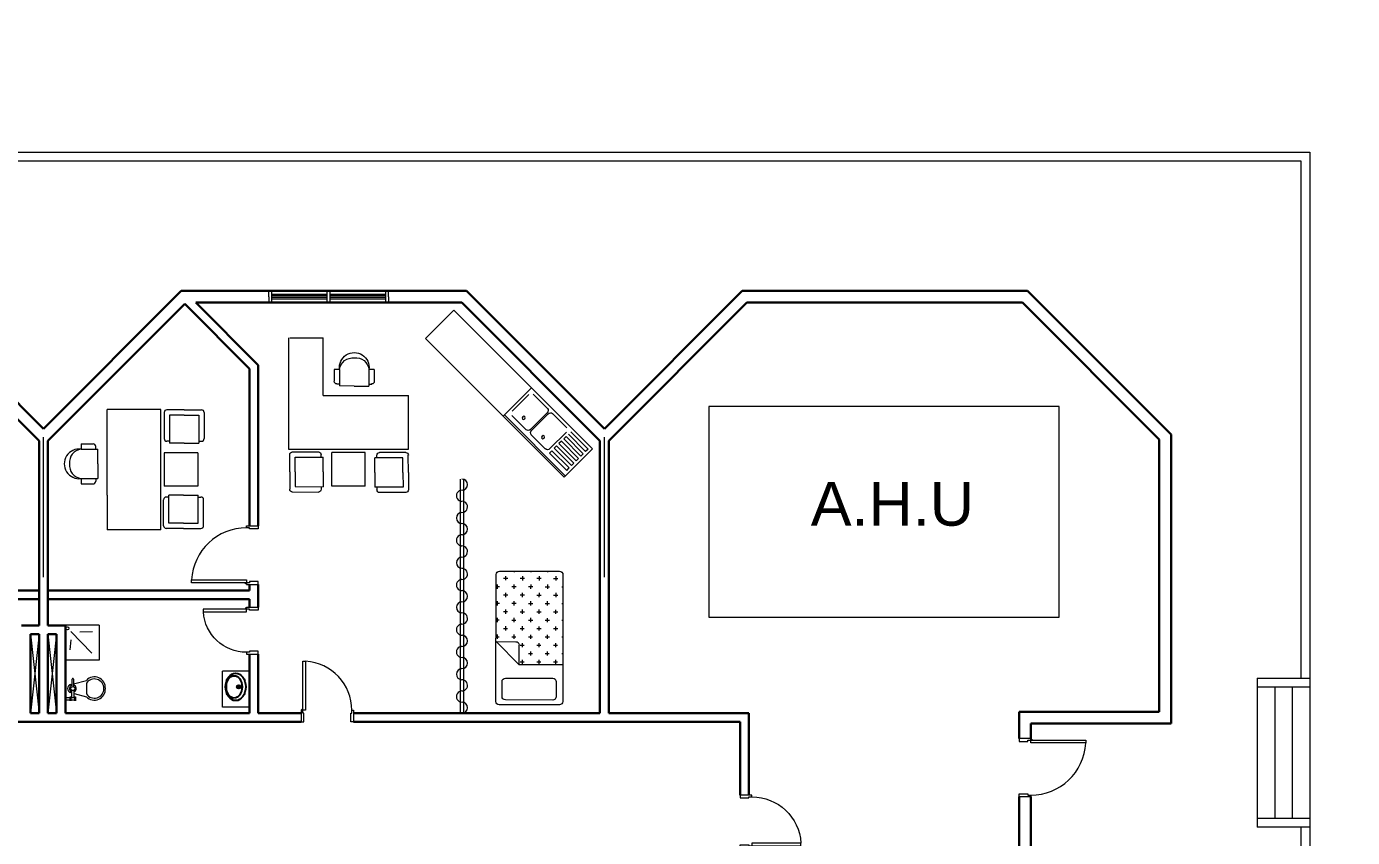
# Model space of a CAD drawing. Extents: x -59 to 582, y -1177 to 100.
# Drawn here: x 313.11 to 335.81, y -1.48 to 12.39 of the extents above; entities that cross this region are included whole.
import ezdxf

# ---------------------------------------------------------------- set-up
doc = ezdxf.new("R2010")
doc.units = 0
doc.header["$LTSCALE"] = 0.15
doc.layers.get('0').update_dxf_attribs({"color": 252})
doc.layers.add('0 sockets', color=252, linetype='Continuous')
for name, color, linetype, lineweight in [('anal', 252, 'Continuous', 20), ('DOOR', 252, 'Continuous', 20), ('FUR', 252, 'Continuous', 9), ('FURNITURE-1', 252, 'Continuous', 9), ('sofa', 252, 'Continuous', 9), ('wall', 252, 'Continuous', 30)]:
    doc.layers.add(name, color=color, linetype=linetype, lineweight=lineweight)

# ---------------------------------------------------------------- blocks, each defined once
blk = doc.blocks.new('A$C30776E45')
at = {"layer": 'FUR'}
for p, q in [((1.641, 2.361), (1.851, 2.571)), ((1.915, 2.571), (2.231, 2.256)), ((1.641, 2.361), (1.431, 2.151)), ((1.705, 2.297), (1.528, 2.119)), ((1.705, 2.297), (1.883, 2.474)), ((1.883, 2.474), (2.223, 2.135)), ((0, 0.754), (1.347, 2.101)), ((1.347, 2.101), (2.801, 0.646)), ((1.431, 2.086), (1.746, 1.771)), ((1.528, 2.119), (1.867, 1.779)), ((2.045, 1.957), (2.223, 2.135)), ((2.198, 2.159), (2.231, 2.192)), ((2.045, 1.957), (1.867, 1.779)), ((2.321, 2.021), (1.917, 1.617)), ((2.725, 1.617), (2.321, 2.021)), ((1.843, 1.804), (1.81, 1.771)), ((2.321, 1.213), (1.917, 1.617)), ((2.725, 1.617), (2.321, 1.213)), ((2.678, 1.337), (2.856, 1.515)), ((3.196, 1.175), (2.856, 1.515)), ((2.881, 1.491), (2.913, 1.523)), ((3.293, 1.208), (2.977, 1.523)), ((2.525, 1.135), (2.493, 1.103)), ((2.678, 1.337), (2.501, 1.159)), ((2.84, 0.82), (2.501, 1.159)), ((3.018, 0.998), (3.196, 1.175)), ((3.083, 0.933), (3.293, 1.143)), ((1.121, 1.034), (0.421, 0.333)), ((1.121, 1.034), (2.155, 0)), ((2.808, 0.723), (2.493, 1.038)), ((3.018, 0.998), (2.84, 0.82)), ((3.083, 0.933), (2.872, 0.723)), ((0.017, 0.737), (0.421, 0.333)), ((0.938, 0.582), (1.083, 0.726)), ((1.003, 0.517), (1.204, 0.718)), ((1.18, 0.694), (1.148, 0.726)), ((1.382, 0.541), (1.204, 0.718)), ((1.003, 0.517), (0.938, 0.582)), ((1.382, 0.541), (1.56, 0.363)), ((2.801, 0.646), (2.155, 0)), ((1.359, 0.162), (1.56, 0.363)), ((1.423, 0.097), (1.568, 0.242)), ((1.535, 0.339), (1.568, 0.306)), ((1.423, 0.097), (1.359, 0.162))]:
    blk.add_line(p, q, dxfattribs=at)
for centre, radius, start, end in [((1.883, 2.539), 0.0457, 45, 135), ((1.463, 2.119), 0.0457, 135, 225), ((2.198, 2.224), 0.0457, 315, 45), ((1.778, 1.804), 0.0457, 225, 315), ((2.945, 1.491), 0.0457, 45, 135), ((3.26, 1.175), 0.0457, 315, 45), ((2.525, 1.07), 0.0457, 135, 225), ((1.115, 0.694), 0.0457, 45, 135), ((2.84, 0.755), 0.0457, 225, 315), ((1.157, 0.316), 0.254, 127.4334, 322.5666), ((1.181, 0.379), 0.225, 142.1177, 232.1177), ((1.535, 0.274), 0.0457, 315, 45), ((1.22, 0.339), 0.225, 217.8823, 307.8823)]:
    blk.add_arc(centre, radius, start, end, dxfattribs=at)
blk = doc.blocks.new('A$C48FC3568')
at = {"layer": 'FUR'}
h = blk.add_hatch(dxfattribs=at)
h.set_pattern_fill('CROSS', color=256, scale=0.5, style=0)
h.set_pattern_definition([(0, (-34.60875, 58.23435), (0.125, -0.125), [0.0625, -0.1875]), (270, (-34.5775, 58.2656), (-0.125, -0.125), [0.0625, -0.1875])])
h.paths.add_polyline_path([(1.055, 0.703), (1.055, 1), (0.05, 1, 0.414214), (0, 0.95), (0, 0.05, 0.414214), (0.05, 0), (1.402, 0), (1.402, 0.653), (1.105, 0.653, -0.414214)])
for p, q in [((1.95, 1), (0.05, 1)), ((1.402, 0.653), (1.055, 1)), ((1.055, 1), (1.055, 0.703)), ((0, 0.95), (0, 0.05)), ((1.602, 0.859), (1.602, 0.15)), ((1.877, 0.909), (1.652, 0.909)), ((1.927, 0.15), (1.927, 0.859)), ((2, 0.05), (2, 0.95)), ((1.402, 0.653), (1.105, 0.653)), ((1.402, 0), (1.402, 0.653)), ((1.652, 0.1), (1.877, 0.1)), ((0.05, 0), (1.95, 0))]:
    blk.add_line(p, q, dxfattribs=at)
for centre, start, end in [((0.05, 0.95), 90, 180), ((1.95, 0.95), 360, 90), ((1.652, 0.859), 90, 180), ((1.877, 0.859), 360, 90), ((1.105, 0.703), 180, 270), ((0.05, 0.05), 180, 270), ((1.652, 0.15), 180, 270), ((1.877, 0.15), 270, 0), ((1.95, 0.05), 270, 360)]:
    blk.add_arc(centre, 0.05, start, end, dxfattribs=at)
blk = doc.blocks.new('A$C058220D9')
at = {"layer": 'FUR'}
blk.add_blockref('A$C48FC3568', (0, 0), dxfattribs=at)
blk = doc.blocks.new('D100')
at = {"layer": 'DOOR'}
for points in [[(0.03, 0.2), (0.03, 1.14), (0.078, 1.14), (0.078, 0.2)], [(0.03, 0.2), (0, 0.2), (0, 0), (0.05, 0), (0.05, 0.15), (0.03, 0.15)], [(0.97, 0.2), (1, 0.2), (1, 0), (0.95, 0), (0.95, 0.15), (0.97, 0.15)]]:
    blk.add_lwpolyline(points, close=True, dxfattribs=at)
blk.add_circle((0.02, 0.21), 0.01, dxfattribs=at)
blk.add_arc((0.029, 0.2), 0.941, 0.0029, 86.9663, dxfattribs=at)
blk = doc.blocks.new('ELLIPSE')
blk.add_circle((0.5, 0.5), 0.5)
blk = doc.blocks.new('D80')
at = {"layer": 'DOOR'}
for points in [[(0.03, 0.2), (0.03, 0.94), (0.078, 0.94), (0.078, 0.2)], [(0.03, 0.2), (0, 0.2), (0, 0), (0.05, 0), (0.05, 0.15), (0.03, 0.15)], [(0.77, 0.2), (0.8, 0.2), (0.8, 0), (0.75, 0), (0.75, 0.15), (0.77, 0.15)]]:
    blk.add_lwpolyline(points, close=True, dxfattribs=at)
blk.add_circle((0.02, 0.21), 0.01, dxfattribs=at)
blk.add_arc((0.03, 0.2), 0.74, 0, 86.2769, dxfattribs=at)
blk = doc.blocks.new('D90')
at = {"layer": 'DOOR'}
for points in [[(0.03, 0.2), (0.03, 1.04), (0.078, 1.04), (0.078, 0.2)], [(0.03, 0.2), (0, 0.2), (0, 0), (0.05, 0), (0.05, 0.15), (0.03, 0.15)], [(0.87, 0.2), (0.9, 0.2), (0.9, 0), (0.85, 0), (0.85, 0.15), (0.87, 0.15)]]:
    blk.add_lwpolyline(points, close=True, dxfattribs=at)
blk.add_circle((0.02, 0.21), 0.01, dxfattribs=at)
blk.add_arc((0.025, 0.197), 0.845, 0.2218, 86.3889, dxfattribs=at)
blk = doc.blocks.new('ARCH')
for radius in [0.0306, 0.0172]:
    blk.add_circle((116.742, 389.926), radius)
at = {"layer": 'anal'}
for p, q in [((82.125, 399.075), (132.6, 399.075)), ((132.6, 399.075), (135.075, 399.075)), ((135.075, 399.075), (135.075, 390.6)), ((82.275, 398.925), (132.6, 398.925)), ((132.6, 398.925), (134.925, 398.925)), ((134.925, 398.925), (134.925, 390.6)), ((117.257, 396.6), (117.257, 396.7)), ((117.257, 396.6), (117.257, 396.5)), ((117.307, 396.6), (117.307, 396.7)), ((117.307, 396.5), (117.307, 396.7)), ((118.257, 396.64), (117.307, 396.64)), ((118.257, 396.615), (117.307, 396.615)), ((118.257, 396.585), (117.307, 396.585)), ((118.257, 396.56), (117.307, 396.56)), ((118.257, 396.5), (118.257, 396.7)), ((118.257, 396.7), (118.307, 396.7)), ((118.307, 396.5), (118.307, 396.7)), ((119.257, 396.64), (118.307, 396.64)), ((119.257, 396.615), (118.307, 396.615)), ((119.257, 396.585), (118.307, 396.585)), ((119.257, 396.56), (118.307, 396.56)), ((119.257, 396.6), (119.257, 396.7)), ((119.257, 396.5), (119.257, 396.7)), ((119.307, 396.6), (119.307, 396.7)), ((119.307, 396.6), (119.307, 396.5)), ((118.257, 396.5), (118.307, 396.5)), ((113.4, 391.8), (113.4, 394.2)), ((113.4, 391.8), (113.4, 394.2)), ((113.4, 391.8), (113.4, 394.2)), ((113.4, 391.8), (113.4, 394.2)), ((113.4, 391.8), (113.4, 394.2)), ((113.4, 391.8), (113.4, 394.2)), ((113.4, 391.8), (113.4, 394.2)), ((113.4, 391.8), (113.4, 394.2)), ((113.4, 391.8), (113.4, 394.2)), ((113.4, 391.8), (113.4, 394.2)), ((113.4, 391.8), (113.4, 394.2)), ((113.4, 391.8), (113.4, 394.2)), ((113.4, 391.8), (113.4, 394.2)), ((113.4, 391.8), (113.4, 394.2)), ((113.4, 391.8), (113.4, 394.2)), ((113.4, 391.8), (113.4, 394.2)), ((113.4, 391.8), (113.4, 394.2)), ((113.4, 391.8), (113.4, 394.2)), ((123, 391.8), (123, 394.2)), ((123, 391.8), (123, 394.2)), ((123, 391.8), (123, 394.2)), ((123, 391.8), (123, 394.2)), ((123, 391.8), (123, 394.2)), ((123, 391.8), (123, 394.2)), ((123, 391.8), (123, 394.2)), ((123, 391.8), (123, 394.2)), ((123, 391.8), (123, 394.2)), ((123, 391.8), (123, 394.2)), ((123, 391.8), (123, 394.2)), ((123, 391.8), (123, 394.2)), ((123, 391.8), (123, 394.2)), ((123, 391.8), (123, 394.2)), ((123, 391.8), (123, 394.2)), ((123, 391.8), (123, 394.2)), ((123, 391.8), (123, 394.2)), ((123, 391.8), (123, 394.2)), ((113.325, 390.825), (113.175, 389.475)), ((113.175, 390.825), (113.325, 389.475)), ((113.625, 390.825), (113.475, 389.475)), ((113.475, 390.825), (113.625, 389.475)), ((134.925, 390.6), (134.925, 390.075)), ((135.075, 390.6), (135.075, 346.125)), ((134.175, 390.075), (134.175, 387.525)), ((134.175, 390.075), (135.075, 390.075)), ((135.075, 390.075), (135.075, 387.525)), ((134.175, 389.925), (134.475, 389.925)), ((134.175, 389.925), (135.075, 389.925)), ((134.475, 389.925), (134.475, 387.675)), ((134.775, 389.925), (134.775, 387.675)), ((135.075, 387.675), (134.175, 387.675)), ((135.075, 387.525), (134.175, 387.525)), ((134.925, 387.525), (134.925, 346.275))]:
    blk.add_line(p, q, dxfattribs=at)
blk.add_lwpolyline([(130.786, 394.721), (124.786, 394.721), (124.786, 391.121), (130.786, 391.121)], close=True, dxfattribs=at)
at = {"layer": 'DOOR'}
blk.add_line((117.859, 389.475), (117.839, 389.475), dxfattribs=at)
for points in [[(117.839, 389.525), (117.839, 390.365), (117.887, 390.365), (117.887, 389.525)], [(118.679, 389.525), (118.709, 389.525), (118.709, 389.325), (118.659, 389.325), (118.659, 389.475), (118.679, 389.475)]]:
    blk.add_lwpolyline(points, close=True, dxfattribs=at)
blk.add_lwpolyline([(117.839, 389.475), (117.839, 389.525), (117.809, 389.525), (117.809, 389.325), (117.859, 389.325), (117.859, 389.475)], dxfattribs=at)
blk.add_circle((117.829, 389.535), 0.01, dxfattribs=at)
blk.add_arc((117.834, 389.522), 0.845, 0.2218, 86.3889, dxfattribs=at)
at = {"layer": 'FUR'}
for p, q in [((119.941, 395.885), (120.426, 396.369)), ((120.426, 396.369), (122.797, 393.999)), ((122.311, 393.515), (119.941, 395.885)), ((121.754, 395.042), (121.269, 394.557)), ((122.796, 394), (121.754, 395.042)), ((122.026, 394.689), (121.783, 394.932)), ((121.707, 394.927), (121.425, 394.644)), ((115.407, 394.669), (114.492, 394.669)), ((114.492, 393.208), (114.492, 394.669)), ((115.407, 392.612), (115.407, 394.669)), ((115.465, 394.62), (115.465, 394.174)), ((115.808, 394.666), (115.511, 394.666)), ((115.808, 394.574), (115.556, 394.574)), ((115.556, 394.574), (115.556, 394.094)), ((115.808, 394.666), (116.105, 394.666)), ((115.808, 394.574), (116.059, 394.574)), ((116.059, 394.574), (116.059, 394.094)), ((116.151, 394.62), (116.151, 394.174)), ((121.269, 394.557), (122.311, 393.515)), ((122.331, 393.535), (121.289, 394.578)), ((121.419, 394.569), (121.662, 394.325)), ((121.737, 394.331), (122.02, 394.614)), ((122.038, 394.597), (121.755, 394.314)), ((122.356, 394.359), (122.113, 394.602)), ((122.067, 394.001), (122.35, 394.284)), ((122.68, 393.954), (122.385, 394.249)), ((122.425, 394.289), (122.721, 393.994)), ((114.044, 394.084), (114.248, 394.084)), ((114.044, 394.084), (114.044, 393.992)), ((114.294, 393.992), (114.294, 394.038)), ((115.556, 394.129), (115.511, 394.129)), ((115.808, 394.094), (115.556, 394.094)), ((115.808, 394.094), (116.059, 394.094)), ((116.059, 394.129), (116.105, 394.129)), ((121.749, 394.239), (121.992, 393.995)), ((122.183, 394.047), (122.143, 394.007)), ((122.478, 393.752), (122.183, 394.047)), ((122.264, 394.128), (122.223, 394.087)), ((122.223, 394.087), (122.519, 393.792)), ((122.559, 393.832), (122.264, 394.128)), ((122.345, 394.209), (122.304, 394.168)), ((122.304, 394.168), (122.6, 393.873)), ((122.64, 393.913), (122.345, 394.209)), ((114.044, 393.992), (114.328, 393.992)), ((114.328, 393.741), (114.328, 393.992)), ((116.039, 393.929), (115.468, 393.929)), ((115.468, 393.929), (115.468, 393.358)), ((116.039, 393.929), (116.039, 393.358)), ((122.102, 393.966), (122.062, 393.926)), ((122.062, 393.926), (122.357, 393.63)), ((122.398, 393.671), (122.102, 393.966)), ((122.143, 394.007), (122.438, 393.711)), ((122.311, 393.515), (122.796, 394)), ((122.519, 393.792), (122.559, 393.832)), ((122.6, 393.873), (122.64, 393.913)), ((122.721, 393.994), (122.68, 393.954)), ((114.328, 393.741), (114.328, 393.489)), ((122.357, 393.63), (122.398, 393.671)), ((122.438, 393.711), (122.478, 393.752)), ((114.044, 393.489), (114.044, 393.398)), ((114.044, 393.489), (114.328, 393.489)), ((114.044, 393.398), (114.248, 393.398)), ((114.294, 393.489), (114.294, 393.444)), ((116.039, 393.358), (115.468, 393.358)), ((120.535, 393.478), (120.535, 389.475)), ((120.592, 393.478), (120.592, 389.475)), ((114.492, 393.208), (114.492, 392.612)), ((115.455, 392.682), (115.455, 393.128)), ((115.547, 393.173), (115.501, 393.173)), ((115.547, 392.728), (115.547, 393.208)), ((115.798, 393.208), (115.547, 393.208)), ((115.798, 393.208), (116.05, 393.208)), ((116.05, 392.728), (116.05, 393.208)), ((116.05, 393.173), (116.095, 393.173)), ((116.141, 392.682), (116.141, 393.128)), ((115.798, 392.728), (115.547, 392.728)), ((115.798, 392.728), (116.05, 392.728)), ((115.407, 392.612), (114.492, 392.612)), ((115.798, 392.636), (115.501, 392.636)), ((115.798, 392.636), (116.095, 392.636))]:
    blk.add_line(p, q, dxfattribs=at)
for centre, radius, start, end in [((115.511, 394.62), 0.0457, 90, 180), ((116.105, 394.62), 0.0457, 360, 90), ((114.248, 394.038), 0.0457, 360, 90), ((115.511, 394.174), 0.0457, 180, 270), ((116.105, 394.174), 0.0457, 270, 360), ((114.01, 393.741), 0.254, 82.4334, 277.5666), ((114.071, 393.769), 0.225, 97.1177, 187.1177), ((114.071, 393.713), 0.225, 172.8823, 262.8823), ((114.248, 393.444), 0.0457, 270, 360), ((120.563, 393.386), 0.0953, 271.4976, 90), ((115.501, 393.128), 0.0457, 90, 180), ((116.095, 393.128), 0.0457, 0, 90), ((120.563, 393.195), 0.0953, 88.5024, 270), ((120.563, 392.814), 0.0953, 91.4976, 270), ((120.563, 393.005), 0.0953, 268.5024, 90), ((115.501, 392.682), 0.0457, 180, 270), ((116.095, 392.682), 0.0457, 270, 0), ((120.563, 392.623), 0.0953, 271.4976, 90), ((120.563, 392.433), 0.0953, 88.5024, 270), ((120.563, 392.242), 0.0953, 268.5024, 90), ((120.563, 392.049), 0.0953, 90, 268.5024), ((120.563, 391.668), 0.0953, 90, 271.4976), ((120.563, 391.858), 0.0953, 270, 91.4976), ((120.563, 391.477), 0.0953, 270, 88.5024), ((120.563, 391.286), 0.0953, 90, 268.5024), ((120.563, 391.096), 0.0953, 270, 91.4976), ((120.563, 390.905), 0.0953, 90, 271.4976), ((120.563, 390.524), 0.0953, 90, 271.4976), ((120.563, 390.714), 0.0953, 270, 88.5024), ((120.563, 390.333), 0.0953, 270, 88.5024), ((120.563, 390.142), 0.0953, 90, 268.5024), ((120.563, 389.952), 0.0953, 270, 91.4976), ((120.563, 389.761), 0.0953, 90, 271.4976), ((120.563, 389.57), 0.0953, 270, 88.5024)]:
    blk.add_arc(centre, radius, start, end, dxfattribs=at)
at = {"layer": 'FUR', "extrusion": (0, 0, -1)}
for centre in [(121.621, 394.528), (121.952, 394.198)]:
    blk.add_ellipse(centre, major_axis=(0.0202, 0.0202), ratio=0.86, dxfattribs=at)
for centre, start_param, end_param in [((121.985, 394.649), 0, 1.570796), ((122.072, 394.562), 4.712389, 6.283185), ((121.703, 394.366), 1.570796, 3.141593), ((121.79, 394.279), 3.141593, 4.712389), ((122.033, 394.036), 1.570796, 3.141593)]:
    blk.add_ellipse(centre, major_axis=(0.0404, 0.0404), ratio=0.86, start_param=start_param, end_param=end_param, dxfattribs=at)
at = {"layer": 'FURNITURE-1', "ltscale": 0.5}
for p, q in [((116.925, 390.197), (116.466, 390.197)), ((116.466, 389.58), (116.466, 390.197)), ((116.925, 389.58), (116.466, 389.58))]:
    blk.add_line(p, q, dxfattribs=at)
at = {"layer": 'sofa'}
for p, q in [((114.353, 390.98), (113.775, 390.98)), ((113.865, 390.875), (114.23, 390.503)), ((114.238, 390.867), (114.023, 390.859)), ((114.353, 390.98), (114.353, 390.38)), ((113.869, 390.729), (113.85, 390.557)), ((114.353, 390.38), (113.775, 390.38)), ((113.868, 389.966), (113.891, 389.972)), ((113.891, 389.929), (113.891, 390.059)), ((113.914, 390.059), (113.914, 389.929)), ((113.914, 389.978), (114.134, 390.036)), ((114.134, 389.989), (114.134, 389.804)), ((113.775, 389.746), (113.856, 389.746)), ((113.856, 389.688), (113.856, 389.758)), ((113.856, 389.758), (113.868, 389.758)), ((113.868, 389.827), (113.88, 389.824)), ((113.868, 389.758), (113.868, 389.688)), ((113.868, 389.746), (113.937, 389.746)), ((113.879, 389.871), (113.879, 389.746)), ((113.925, 389.746), (113.925, 389.871)), ((113.925, 389.812), (114.134, 389.758)), ((113.937, 389.758), (113.949, 389.758)), ((113.937, 389.688), (113.937, 389.758)), ((113.949, 389.758), (113.949, 389.688)), ((113.856, 389.7), (113.775, 389.7)), ((113.937, 389.7), (113.868, 389.7))]:
    blk.add_line(p, q, dxfattribs=at)
for centre, radius in [((113.808, 390.928), 0.0268), ((113.902, 389.897), 0.0347)]:
    blk.add_circle(centre, radius, dxfattribs=at)
for centre, radius, start, end in [((113.88, 389.897), 0.0707, 100.3889, 259.6111), ((113.902, 389.897), 0.0579, 101.423, 247.1495), ((113.902, 390.059), 0.0116, 360, 180), ((113.902, 389.897), 0.0579, 293.4137, 78.1237), ((114.271, 389.908), 0.188, 356.62, 136.9828), ((114.27, 389.896), 0.165, 0.3, 145.4946), ((114.27, 389.898), 0.165, 214.5054, 359.7), ((114.271, 389.886), 0.188, 223.0172, 3.38)]:
    blk.add_arc(centre, radius, start, end, dxfattribs=at)
at = {"layer": 'wall'}
for p, q in [((111.041, 396.7), (113.4, 394.341)), ((113.4, 394.341), (115.759, 396.7)), ((115.759, 396.7), (120.641, 396.7)), ((120.641, 396.7), (123, 394.341)), ((123, 394.341), (125.359, 396.7)), ((125.359, 396.7), (130.241, 396.7)), ((130.241, 396.7), (132.7, 394.241)), ((110.982, 396.476), (113.325, 394.134)), ((113.475, 394.134), (115.818, 396.476)), ((115.818, 396.476), (116.925, 395.369)), ((116.006, 396.5), (120.559, 396.5)), ((116.006, 396.5), (117.075, 395.431)), ((120.559, 396.5), (122.925, 394.134)), ((123.075, 394.134), (125.441, 396.5)), ((125.441, 396.5), (130.159, 396.5)), ((130.159, 396.5), (132.5, 394.159)), ((117.075, 395.431), (117.075, 392.678)), ((116.925, 395.369), (116.925, 392.678)), ((113.325, 394.134), (113.325, 390.975)), ((113.475, 394.134), (113.475, 390.975)), ((122.925, 394.134), (122.925, 389.475)), ((123.075, 394.134), (123.075, 389.475)), ((132.5, 394.159), (132.5, 389.5)), ((132.7, 394.241), (132.7, 389.3)), ((109.875, 391.575), (113.325, 391.575)), ((116.925, 391.575), (113.475, 391.575)), ((116.925, 391.678), (116.925, 391.575)), ((117.075, 391.678), (117.075, 391.287)), ((109.875, 391.425), (113.325, 391.425)), ((116.925, 391.425), (113.475, 391.425)), ((116.925, 391.425), (116.925, 391.287)), ((113.325, 390.975), (113.025, 390.975)), ((113.775, 390.975), (113.475, 390.975)), ((113.775, 389.475), (113.775, 390.975)), ((113.175, 390.825), (113.175, 389.475)), ((113.325, 390.825), (113.175, 390.825)), ((113.325, 390.825), (113.325, 389.475)), ((113.625, 390.825), (113.475, 390.825)), ((113.475, 390.825), (113.475, 389.475)), ((113.625, 389.475), (113.625, 390.825)), ((116.925, 390.487), (116.925, 389.475)), ((117.075, 390.487), (117.075, 389.475)), ((130.1, 389.5), (130.1, 389.044)), ((132.5, 389.5), (130.1, 389.5)), ((117.809, 389.325), (109.559, 389.325)), ((113.325, 389.475), (113.175, 389.475)), ((113.625, 389.475), (113.475, 389.475)), ((116.925, 389.475), (113.775, 389.475)), ((117.809, 389.475), (117.075, 389.475)), ((122.925, 389.475), (118.709, 389.475)), ((123.075, 389.325), (118.709, 389.325)), ((123, 389.325), (125.325, 389.325)), ((123.075, 389.475), (125.475, 389.475)), ((125.325, 389.325), (125.325, 388.075)), ((125.475, 389.475), (125.475, 388.075)), ((130.3, 389.3), (130.3, 389.044)), ((132.7, 389.3), (130.3, 389.3)), ((130.1, 388.044), (130.1, 387.075)), ((130.3, 388.044), (130.3, 387.041))]:
    blk.add_line(p, q, dxfattribs=at)
at = {"rotation": 270}
for p, xscale, yscale, zscale in [((116.517, 390.162), 0.4712399999999661, 0.3450149999999894, 0.4712399999999661), ((116.53, 390.117), 0.3824999999999932, 0.2677499999999782, 0.3824999999999932)]:
    blk.add_blockref('ELLIPSE', p, dxfattribs=dict(at, xscale=xscale, yscale=yscale, zscale=zscale))
at = {"layer": 'DOOR'}
for p, rotation in [((117.075, 391.678), 90), ((130.1, 389.044), 270)]:
    blk.add_blockref('D100', p, dxfattribs=dict(at, rotation=rotation))
at = {"layer": 'DOOR', "xscale": -1}
for name, p, rotation in [('D80', (117.075, 391.287), 90), ('D90', (125.325, 387.175), 270)]:
    blk.add_blockref(name, p, dxfattribs=dict(at, rotation=rotation))
at = {"layer": 'FUR', "xscale": -1, "rotation": 135.0000000000005}
blk.add_blockref('A$C30776E45', (118.125, 396.432), dxfattribs=at)
at = {"layer": 'FUR', "xscale": -1.142857142856969, "yscale": 1.142857142856997, "zscale": 1.142857142857, "rotation": 89.87409823404263}
blk.add_blockref('A$C058220D9', (122.292, 391.903), dxfattribs=at)
at = {"layer": 'anal', "insert": (126.533, 393.433), "char_height": 0.75, "width": 4.8, "attachment_point": 1}
blk.add_mtext('{\\fArial|b0|i0|c0|p34;A.H.U}', dxfattribs=at)
blk = doc.blocks.new('EE')
at = {"layer": '0 sockets'}
h = blk.add_hatch(color=6, dxfattribs=at)
h.dxf.hatch_style = 1
h.paths.add_polyline_path([(582.394, 81.841), (-59.115, 81.841), (-59.115, -114.582), (582.394, -114.582)])
h.paths.add_polyline_path([(577.394, 76.841), (577.394, -109.582), (-54.115, -109.582), (-54.115, 76.841)], flags=16)
h.paths.add_polyline_path([(408.026, -15.139, -1), (406.517, -15.139, -1)], flags=0)
h.paths.add_polyline_path([(457.783, -31.119, 0.414214), (457.683, -31.019), (444.311, -31.019, 0.414214), (444.211, -31.119), (444.211, -48.447), (415.834, -48.447), (415.834, -19.483), (417.425, -19.483, 0.414214), (417.525, -19.383), (417.525, -15.239, 0.414214), (417.425, -15.139), (407.274, -15.139), (407.271, -15.893), (407.271, -15.139), (417.525, -15.139), (417.525, -19.483), (415.934, -19.483, 0.414214), (415.834, -19.583), (415.834, -48.347, 0.414214), (415.934, -48.447), (444.111, -48.447, 0.414214), (444.211, -48.347), (444.211, -31.019), (457.783, -31.019)], flags=0)
h.paths.add_polyline_path([(244.611, -46.068), (244.611, -46.014), (244.523, -46.014, -0.279526)], flags=0)
h.paths.add_polyline_path([(404.69, 26.947), (525.035, 26.947), (525.035, 46.285), (404.69, 46.285)], flags=8)
h.paths.add_polyline_path([(202.644, 24.078), (289.319, 24.078), (289.319, 38.411), (202.644, 38.411)], flags=8)
h.paths.add_polyline_path([(30.92, 26.429), (112.59, 26.429), (112.59, 40.761), (30.92, 40.761)], flags=8)
h.paths.add_polyline_path([(441.881, -10.206), (442.216, -10.206), (442.216, -9.756), (441.881, -9.756)], flags=8)
h.paths.add_polyline_path([(422.272, -10.246), (422.622, -10.246), (422.622, -9.796), (422.272, -9.796)], flags=8)
h.paths.add_polyline_path([(406.509, -14.41), (406.859, -14.41), (406.859, -13.96), (406.509, -13.96)], flags=8)
h.paths.add_polyline_path([(406.21, -35.713), (406.546, -35.713), (406.546, -35.263), (406.21, -35.263)], flags=8)
h.paths.add_polyline_path([(422.841, -60.607), (423.191, -60.607), (423.191, -60.157), (422.841, -60.157)], flags=8)
h.paths.add_polyline_path([(442.391, -60.84), (442.755, -60.84), (442.755, -60.39), (442.391, -60.39)], flags=8)
h.paths.add_polyline_path([(456.844, -54.1), (457.194, -54.1), (457.194, -53.65), (456.844, -53.65)], flags=8)
h.paths.add_polyline_path([(470.858, -50.81), (471.208, -50.81), (471.208, -50.36), (470.858, -50.36)], flags=8)
h.paths.add_polyline_path([(490.123, -50.756), (490.345, -50.756), (490.345, -50.306), (490.123, -50.306)], flags=8)
h.paths.add_polyline_path([(225.509, -20.343), (226.134, -20.343), (226.134, -20.118), (225.509, -20.118)], flags=8)
h.paths.add_polyline_path([(233.7, -19.938), (234.325, -19.938), (234.325, -19.713), (233.7, -19.713)], flags=8)
h.paths.add_polyline_path([(241.875, -19.552), (242.5, -19.552), (242.5, -19.327), (241.875, -19.327)], flags=8)
h.paths.add_polyline_path([(245.171, -24.632), (245.796, -24.632), (245.796, -24.407), (245.171, -24.407)], flags=8)
h.paths.add_polyline_path([(247.813, -19.255), (248.438, -19.255), (248.438, -19.03), (247.813, -19.03)], flags=8)
h.paths.add_polyline_path([(249.648, -13.387), (250.273, -13.387), (250.273, -13.162), (249.648, -13.162)], flags=8)
h.paths.add_polyline_path([(257.323, -15.794), (257.948, -15.794), (257.948, -15.569), (257.323, -15.569)], flags=8)
h.paths.add_polyline_path([(257.582, -13.183), (258.157, -13.183), (258.157, -12.958), (257.582, -12.958)], flags=8)
h.paths.add_polyline_path([(264.064, -13.101), (264.664, -13.101), (264.664, -12.876), (264.064, -12.876)], flags=8)
h.paths.add_polyline_path([(288.789, -40.902), (289.364, -40.902), (289.364, -40.677), (288.789, -40.677)], flags=8)
h.paths.add_polyline_path([(280.687, -41.005), (281.262, -41.005), (281.262, -40.78), (280.687, -40.78)], flags=8)
h.paths.add_polyline_path([(270.864, -40.875), (271.439, -40.875), (271.439, -40.65), (270.864, -40.65)], flags=8)
h.paths.add_polyline_path([(261.434, -40.771), (262.009, -40.771), (262.009, -40.546), (261.434, -40.546)], flags=8)
h.paths.add_polyline_path([(254.764, -40.853), (255.339, -40.853), (255.339, -40.628), (254.764, -40.628)], flags=8)
h.paths.add_polyline_path([(247.008, -40.845), (247.583, -40.845), (247.583, -40.62), (247.008, -40.62)], flags=8)
h.paths.add_polyline_path([(245.852, -36.479), (246.427, -36.479), (246.427, -36.254), (245.852, -36.254)], flags=8)
h.paths.add_polyline_path([(243.934, -41.639), (244.509, -41.639), (244.509, -41.414), (243.934, -41.414)], flags=8)
h.paths.add_polyline_path([(245.534, -46.587), (246.059, -46.587), (246.059, -46.362), (245.534, -46.362)], flags=8)
h.paths.add_polyline_path([(245.361, -51.832), (245.911, -51.832), (245.911, -51.607), (245.361, -51.607)], flags=8)
h.paths.add_polyline_path([(239.721, -52.272), (240.321, -52.272), (240.321, -52.047), (239.721, -52.047)], flags=8)
h.paths.add_polyline_path([(232.069, -52.917), (232.669, -52.917), (232.669, -52.692), (232.069, -52.692)], flags=8)
h.paths.add_polyline_path([(225.559, -53.646), (226.159, -53.646), (226.159, -53.421), (225.559, -53.421)], flags=8)
h.paths.add_polyline_path([(227.614, -48.128), (228.214, -48.128), (228.214, -47.903), (227.614, -47.903)], flags=8)
h.paths.add_polyline_path([(219.528, -49.489), (220.128, -49.489), (220.128, -49.264), (219.528, -49.264)], flags=8)
h.paths.add_polyline_path([(217.77, -44.284), (218.37, -44.284), (218.37, -44.059), (217.77, -44.059)], flags=8)
h.paths.add_polyline_path([(216.443, -34.713), (217.043, -34.713), (217.043, -34.488), (216.443, -34.488)], flags=8)
h.paths.add_polyline_path([(216.799, -27.091), (217.399, -27.091), (217.399, -26.866), (216.799, -26.866)], flags=8)
h.paths.add_polyline_path([(216.729, -21.755), (217.279, -21.755), (217.279, -21.53), (216.729, -21.53)], flags=8)
h.paths.add_polyline_path([(84.862, -42.445), (85.387, -42.445), (85.387, -42.22), (84.862, -42.22)], flags=8)
h.paths.add_polyline_path([(82.46, -48.761), (83.01, -48.761), (83.01, -48.536), (82.46, -48.536)], flags=8)
h.paths.add_polyline_path([(78.417, -48.71), (78.942, -48.71), (78.942, -48.485), (78.417, -48.485)], flags=8)
h.paths.add_polyline_path([(75.547, -42.452), (76.072, -42.452), (76.072, -42.227), (75.547, -42.227)], flags=8)
h.paths.add_polyline_path([(74.019, -42.418), (74.544, -42.418), (74.544, -42.193), (74.019, -42.193)], flags=8)
h.paths.add_polyline_path([(72.86, -48.761), (73.385, -48.761), (73.385, -48.536), (72.86, -48.536)], flags=8)
h.paths.add_polyline_path([(68.651, -48.707), (69.176, -48.707), (69.176, -48.482), (68.651, -48.482)], flags=8)
h.paths.add_polyline_path([(69.271, -42.456), (69.796, -42.456), (69.796, -42.231), (69.271, -42.231)], flags=8)
h.paths.add_polyline_path([(65.66, -42.443), (66.185, -42.443), (66.185, -42.218), (65.66, -42.218)], flags=8)
h.paths.add_polyline_path([(63.354, -48.708), (63.879, -48.708), (63.879, -48.483), (63.354, -48.483)], flags=8)
h.paths.add_polyline_path([(58.957, -48.718), (59.432, -48.718), (59.432, -48.493), (58.957, -48.493)], flags=8)
h.paths.add_polyline_path([(56.584, -43.041), (57.084, -43.041), (57.084, -42.816), (56.584, -42.816)], flags=8)
h.paths.add_polyline_path([(55.215, -39.312), (55.765, -39.312), (55.765, -39.087), (55.215, -39.087)], flags=8)
h.paths.add_polyline_path([(47.25, -39.118), (47.8, -39.118), (47.8, -38.893), (47.25, -38.893)], flags=8)
h.paths.add_polyline_path([(36.681, -56.177), (37.231, -56.177), (37.231, -55.952), (36.681, -55.952)], flags=8)
h.paths.add_polyline_path([(28.093, -56.08), (28.643, -56.08), (28.643, -55.855), (28.093, -55.855)], flags=8)
h.paths.add_polyline_path([(11.224, -49.617), (11.774, -49.617), (11.774, -49.392), (11.224, -49.392)], flags=8)
h.paths.add_polyline_path([(15.154, -39.272), (15.704, -39.272), (15.704, -39.047), (15.154, -39.047)], flags=8)
h.paths.add_polyline_path([(15.215, -30.394), (15.765, -30.394), (15.765, -30.169), (15.215, -30.169)], flags=8)
h.paths.add_polyline_path([(12.584, -22.24), (13.134, -22.24), (13.134, -22.015), (12.584, -22.015)], flags=8)
h.paths.add_polyline_path([(13.44, -29.574), (13.94, -29.574), (13.94, -29.349), (13.44, -29.349)], flags=8)

msp = doc.modelspace()

# ---------------------------------------------------------------- block references
at = {"layer": '0 sockets', "color": 3}
for name, p in [('EE', (0, 0)), ('ARCH', (200, -388.83))]:
    msp.add_blockref(name, p, dxfattribs=at)

doc.saveas('drawing.dxf')
